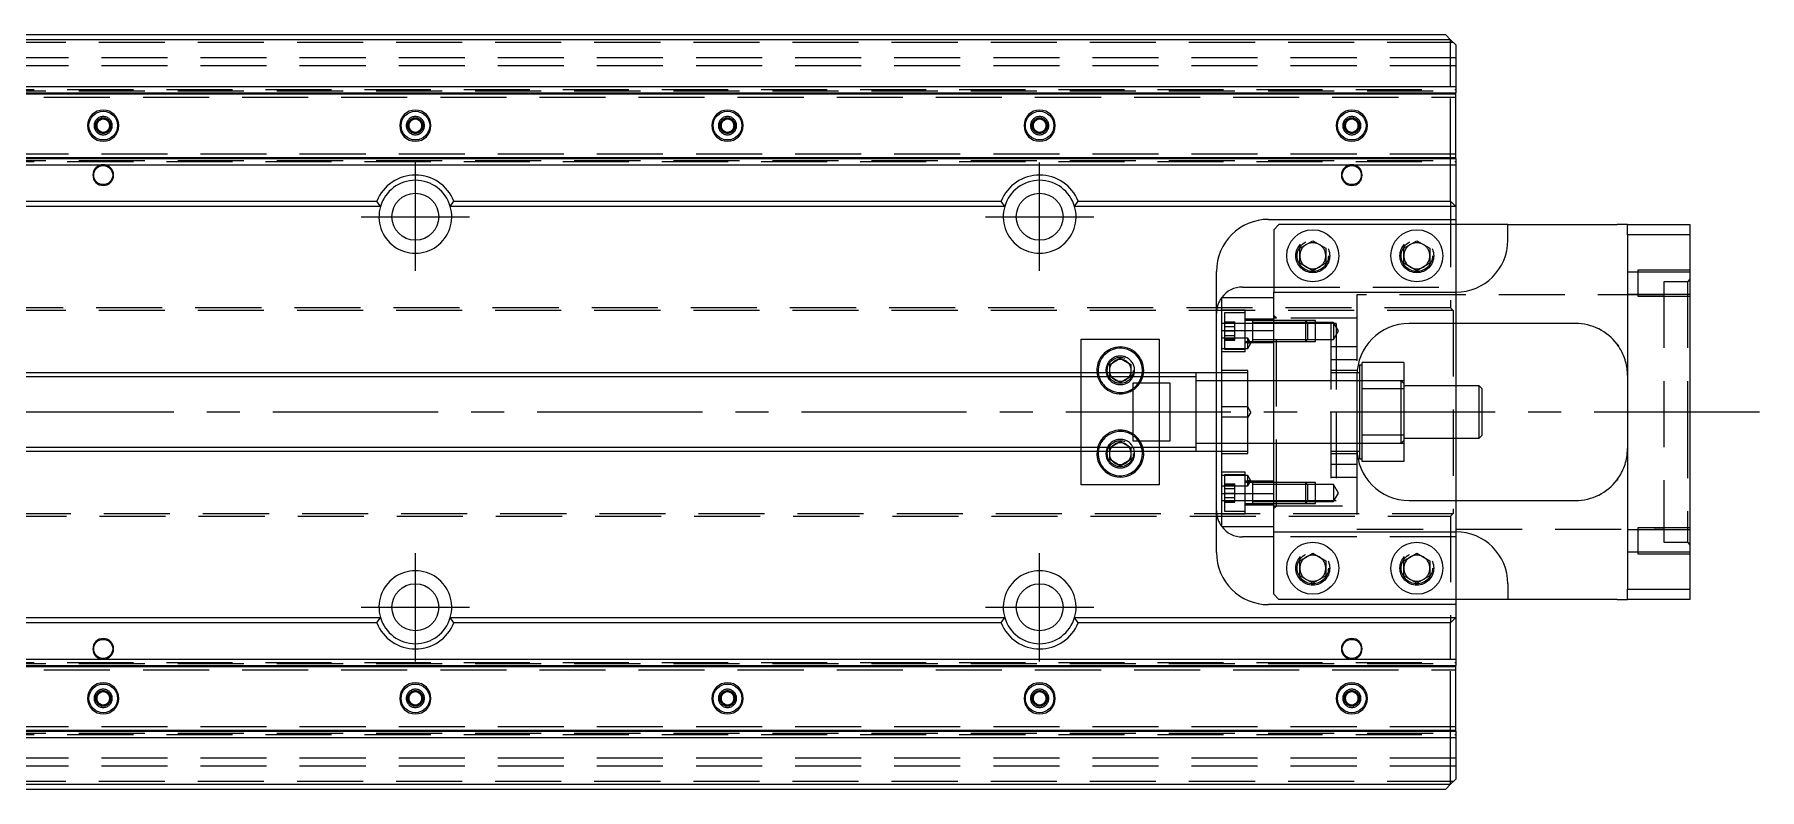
# Model space of a CAD drawing. Extents: x -15 to 1006, y -334 to 81.
# Drawn here: x 486.8 to 818.4, y -72.5 to 72.5 of the extents above; entities that cross this region are included whole.
import ezdxf

# ---------------------------------------------------------------- set-up
doc = ezdxf.new("R2010")
doc.units = 0
doc.linetypes.add('CENTER', pattern=[50.8, 31.75, -6.35, 6.35, -6.35])
doc.linetypes.add('DASHED', pattern=[19.05, 12.7, -6.35])
doc.layers.get('0').update_dxf_attribs({"linetype": 'CONTINUOUS'})
doc.layers.add('CENTER', color=1, linetype='CENTER')

msp = doc.modelspace()

# ---------------------------------------------------------------- linework, layer by layer
at = {"color": 3, "linetype": 'DASHED'}
for p, q in [((759.5, 71), (442.5, 71)), ((760, 68), (0, 68)), ((760, 66.5), (0, 66.5)), ((0, 61.7), (760, 61.7)), ((450.5, 61.26), (760, 61.26)), ((450.5, 60.5), (760, 60.5)), ((455, 61.91), (760, 61.91)), ((759, 47.5), (759, 62.5)), ((498.5, 55), (498.52, 55.22)), ((558.5, 55), (558.52, 55.22)), ((618.5, 55), (618.52, 55.22)), ((678.5, 55), (678.52, 55.22)), ((738.5, 55), (738.52, 55.22)), ((0, 48.3), (760, 48.3)), ((760, 49.5), (450.5, 49.5)), ((450.5, 48.74), (760, 48.74)), ((455, 48.09), (760, 48.09)), ((759, 40.5), (759, 20)), ((760, 36), (760, 24)), ((729.5, 30), (729.52, 30.35)), ((749.5, 30), (749.52, 30.35)), ((795, 26.85), (793, 26.85)), ((805, 27.25), (795, 27.25)), ((795, 27.25), (795, 22.25)), ((805, 26.85), (795, 26.85)), ((725, 24), (760, 24)), ((760, 24), (760, 23)), ((804.5, 25), (800, 25)), ((800, 25), (800, -25)), ((805, 25.5), (804.5, 25)), ((804.5, 25), (804.5, 0)), ((759, 20), (61.14, 20)), ((725, 15.65), (725, 22)), ((741, 22.5), (741, 7)), ((800, 22.5), (741, 22.5)), ((759.5, 19.5), (759, 20)), ((760, 23), (760, 17)), ((793, 22.65), (795, 22.65)), ((795, 22.65), (805, 22.65)), ((795, 22.25), (805, 22.25)), ((759.5, 19.5), (61.97, 19.5)), ((719.5, 19.56), (715, 19.56)), ((715.5, 17), (715, 17)), ((719.5, 19.06), (715.5, 19.06)), ((715.5, 19.06), (715.5, 15.56)), ((715.5, 17.29), (717.5, 17.29)), ((715.5, 17.06), (717.5, 17.06)), ((719.5, 17), (715.5, 17)), ((717.5, 16.42), (717.5, 17.29)), ((719.5, 11.56), (719.5, 19.56)), ((725, 17.81), (719.5, 17.81)), ((720.9, 17.56), (719.5, 17.56)), ((720.9, 17), (719.5, 17)), ((720.9, 17.56), (720.89, 17.56)), ((725, 17.56), (720.9, 17.56)), ((720.9, 17.56), (720.9, 17.56)), ((720.9, 17.56), (720.9, 16.97)), ((720.9, 17.56), (720.9, 13.56)), ((725, 17.21), (720.9, 17.21)), ((725, 17), (720.9, 17)), ((720.9, 16.97), (720.9, 15.7)), ((725.5, 18), (725, 18.5)), ((725.5, 18), (725, 18)), ((731.15, 17.56), (725, 17.56)), ((731.15, 17.56), (725, 17.56)), ((731.5, 17.21), (725, 17.21)), ((731.5, 17), (725, 17)), ((741, 18), (725.5, 18)), ((725.5, -18), (725.5, 18)), ((731.5, 17.21), (731.15, 17.56)), ((733, 17.56), (731.15, 17.56)), ((731.15, 15.56), (731.15, 17.56)), ((733, 17.21), (731.5, 17.21)), ((731.5, 17.21), (731.5, 15.56)), ((733, 17), (731.5, 17)), ((733, 13.56), (733, 17.56)), ((736.5, 17.21), (733, 17.21)), ((736, 17), (733, 17)), ((737, 17), (736, 17)), ((736, 17), (736, 0)), ((737.45, 15.56), (736.5, 17.21)), ((736.5, 17.21), (736.5, 15.56)), ((737, 17), (737, 0)), ((759.5, 19.5), (759.5, -19.5)), ((720, 14.2), (715, 14.2)), ((715.5, 16.42), (717.5, 16.42)), ((715.5, 15.56), (715.5, 12.06)), ((715.5, 15.56), (717.5, 15.56)), ((715.5, 14.69), (717.5, 14.69)), ((715.5, 14.06), (717.5, 14.06)), ((715.5, 13.82), (717.5, 13.82)), ((717.5, 14.69), (717.5, 16.42)), ((717.5, 13.82), (717.5, 14.69)), ((719.5, 13.56), (720.9, 13.56)), ((725, 13.31), (719.5, 13.31)), ((720.6, 13.2), (720, 14.2)), ((720, 13.2), (720, 14.2)), ((720.89, 13.56), (720.9, 13.56)), ((720.9, 15.7), (720.9, 15.42)), ((720.9, 15.42), (720.9, 14.14)), ((720.9, 14.14), (720.9, 13.56)), ((720.9, 13.91), (725, 13.91)), ((720.9, 13.56), (725, 13.56)), ((720.9, 13.56), (720.9, 13.56)), ((725, 13.91), (731.5, 13.91)), ((725, 13.56), (731.15, 13.56)), ((725, 13.56), (731.15, 13.56)), ((731.15, 13.56), (731.15, 15.56)), ((731.15, 13.56), (731.5, 13.91)), ((731.15, 13.56), (733, 13.56)), ((731.5, 15.56), (731.5, 13.91)), ((731.5, 13.91), (733, 13.91)), ((733, 13.91), (736.5, 13.91)), ((736.5, 13.91), (737.45, 15.56)), ((736.5, 15.56), (736.5, 13.91)), ((715, 12.2), (720, 12.2)), ((719.5, 11.56), (715, 11.56)), ((715.5, 12.06), (719.5, 12.06)), ((720.6, 13.2), (720, 13.2)), ((720, 12.2), (720.6, 13.2)), ((720.6, 13.2), (720, 13.2)), ((720, 12.2), (720, 13.2)), ((737, 12.5), (736, 12.5)), ((741, 10), (736, 10)), ((741, 12.5), (737, 12.5)), ((791, 13), (791.25, 12.64)), ((688, 2.5), (688, 7.5)), ((693.5, 6.85), (693.5, 7.5)), ((695.5, 5.69), (693.5, 6.85)), ((697.5, 6.85), (695.5, 5.69)), ((697.5, 7.5), (697.5, 6.85)), ((703, 7.5), (703, 2.5)), ((714, 6), (714, 7.5)), ((720, 8), (715, 8)), ((720, 7.5), (715, 7.5)), ((720, 1), (720, 8)), ((741, 8), (736, 8)), ((741, 7.5), (736, 7.5)), ((741.01, 7.5), (741, 7.5)), ((715, 6), (710, 6)), ((714, -6), (714, 6)), ((720, 6), (715, 6)), ((725, 6), (720, 6)), ((736, 6), (725, 6)), ((741, 6), (736, 6)), ((741.5, 6), (741, 6)), ((742, 6), (741.5, 6)), ((749.5, 6), (742, 6)), ((750, 6), (749.5, 6)), ((750, 5.5), (749.5, 6)), ((749.5, -6), (749.5, 6)), ((760, 5), (760, -5)), ((688, -2.5), (688, 2.5)), ((703, 2.5), (703, -2.5)), ((720, 1), (715, 1)), ((720.6, 0), (720, 1)), ((720, -1), (720, 1)), ((720.6, 0), (720, -1)), ((736, 0), (736, -17)), ((737, 0), (737, -17)), ((804.5, 0), (804.5, -25)), ((688, -7.5), (688, -2.5)), ((703, -2.5), (703, -7.5)), ((720, -1), (715, -1)), ((720, -8), (720, -1)), ((693.5, -6.85), (695.5, -5.69)), ((695.5, -5.69), (697.5, -6.85)), ((710, -6), (715, -6)), ((714, -7.5), (714, -6)), ((715, -6), (720, -6)), ((720, -6), (725, -6)), ((725, -6), (736, -6)), ((736, -6), (741, -6)), ((741, -6), (741.5, -6)), ((741.5, -6), (742, -6)), ((742, -6), (749.5, -6)), ((749.5, -6), (750, -5.5)), ((749.5, -6), (750, -6)), ((693.5, -7.5), (693.5, -6.85)), ((697.5, -6.85), (697.5, -7.5)), ((715, -7.5), (720, -7.5)), ((715, -8), (720, -8)), ((736, -7.5), (741, -7.5)), ((736, -8), (741, -8)), ((741, -7), (741, -22.5)), ((741, -7.5), (741.01, -7.5)), ((719.5, -11.56), (715, -11.56)), ((720, -12.2), (715, -12.2)), ((719.5, -12.06), (715.5, -12.06)), ((715.5, -12.06), (715.5, -19.06)), ((719.5, -15.56), (719.5, -11.56)), ((720.6, -13.2), (720, -12.2)), ((720, -13.2), (720, -12.2)), ((720.6, -13.2), (720, -13.2)), ((720, -14.2), (720.6, -13.2)), ((720.6, -13.2), (720, -13.2)), ((720, -14.2), (720, -13.2)), ((736, -10), (741, -10)), ((736, -12.5), (737, -12.5)), ((737, -12.5), (741, -12.5)), ((791.14, -12.81), (790.87, -13.17)), ((715, -14.2), (720, -14.2)), ((715.5, -13.82), (717.5, -13.82)), ((715.5, -14.06), (717.5, -14.06)), ((715.5, -14.69), (717.5, -14.69)), ((715.5, -15.56), (717.5, -15.56)), ((715.5, -16.42), (717.5, -16.42)), ((717.5, -14.06), (717.5, -13.82)), ((717.5, -15.56), (717.5, -14.06)), ((717.5, -17.06), (717.5, -15.56)), ((725, -13.31), (719.5, -13.31)), ((720.9, -13.56), (719.5, -13.56)), ((719.5, -19.56), (719.5, -15.56)), ((720.9, -13.56), (720.89, -13.56)), ((720.9, -13.56), (720.9, -17.56)), ((725, -13.56), (720.9, -13.56)), ((720.9, -13.56), (720.9, -13.56)), ((725, -13.91), (720.9, -13.91)), ((731.15, -13.56), (725, -13.56)), ((731.15, -13.56), (725, -13.56)), ((731.5, -13.91), (725, -13.91)), ((725, -22), (725, -15.65)), ((731.5, -13.91), (731.15, -13.56)), ((733, -13.56), (731.15, -13.56)), ((731.15, -17.56), (731.15, -13.56)), ((733, -13.91), (731.5, -13.91)), ((731.5, -13.91), (731.5, -17.21)), ((733, -17.56), (733, -13.56)), ((736.5, -13.91), (733, -13.91)), ((737.45, -15.56), (736.5, -13.91)), ((736.5, -13.91), (736.5, -17.21)), ((736.5, -17.21), (737.45, -15.56)), ((61.97, -19.5), (759.5, -19.5)), ((715, -17), (715.5, -17)), ((715, -19.56), (719.5, -19.56)), ((715.5, -17), (719.5, -17)), ((715.5, -17.06), (717.5, -17.06)), ((715.5, -17.29), (717.5, -17.29)), ((715.5, -19.06), (719.5, -19.06)), ((717.5, -17.29), (717.5, -17.06)), ((719.5, -17), (720.9, -17)), ((719.5, -17.56), (720.9, -17.56)), ((719.5, -17.81), (725, -17.81)), ((720.89, -17.56), (720.9, -17.56)), ((720.9, -17), (725, -17)), ((720.9, -17.21), (725, -17.21)), ((720.9, -17.56), (725, -17.56)), ((720.9, -17.56), (720.9, -17.56)), ((725, -17), (731.5, -17)), ((725, -17.21), (731.5, -17.21)), ((725, -17.56), (731.15, -17.56)), ((725, -17.56), (731.15, -17.56)), ((725, -18.5), (725.5, -18)), ((725, -18), (725.5, -18)), ((725.5, -18), (741, -18)), ((731.15, -17.56), (731.5, -17.21)), ((731.15, -17.56), (733, -17.56)), ((731.5, -17), (733, -17)), ((731.5, -17.21), (733, -17.21)), ((733, -17), (736, -17)), ((733, -17.21), (736.5, -17.21)), ((736, -17), (737, -17)), ((759, -20), (759.5, -19.5)), ((760, -17), (760, -23)), ((61.14, -20), (759, -20)), ((741, -22.5), (800, -22.5)), ((759, -20), (759, -40.5)), ((760, -23), (760, -24)), ((795, -22.65), (793, -22.65)), ((805, -22.25), (795, -22.25)), ((795, -22.25), (795, -27.25)), ((805, -22.65), (795, -22.65)), ((760, -24), (725, -24)), ((760, -24), (760, -36)), ((800, -25), (804.5, -25)), ((804.5, -25), (805, -25.5)), ((729.5, -30), (729.51, -29.71)), ((749.5, -30), (749.51, -29.71)), ((793, -26.85), (795, -26.85)), ((795, -26.85), (805, -26.85)), ((795, -27.25), (805, -27.25)), ((0, -48.3), (760, -48.3)), ((450.5, -48.74), (760, -48.74)), ((450.5, -49.5), (760, -49.5)), ((455, -48.09), (760, -48.09)), ((759, -62.5), (759, -47.5)), ((498.5, -55), (498.52, -54.75)), ((558.5, -55), (558.52, -54.75)), ((618.5, -55), (618.52, -54.75)), ((678.5, -55), (678.52, -54.75)), ((738.5, -55), (738.52, -54.75)), ((0, -61.7), (760, -61.7)), ((760, -60.5), (450.5, -60.5)), ((450.5, -61.26), (760, -61.26)), ((455, -61.91), (760, -61.91)), ((760, -66.5), (0, -66.5)), ((760, -68), (0, -68)), ((759.5, -71), (442.5, -71))]:
    msp.add_line(p, q, dxfattribs=at)
at = {"color": 7, "linetype": 'CONTINUOUS'}
for p, q in [((455, 72.5), (758, 72.5)), ((759, 71.5), (455, 71.5)), ((759, 71.5), (758, 72.5)), ((760, 70.5), (759, 71.5)), ((759, 62.5), (759, 71.5)), ((760, 70.5), (760, 62.5)), ((455, 62.5), (760, 62.5)), ((455, 61.32), (760, 61.32)), ((455, 61.1), (760, 61.1)), ((760, 62.5), (760, 61.32)), ((760, 61.1), (760, 61.32)), ((760, 48.9), (760, 61.1)), ((498.75, 55.72), (500, 56.44)), ((500, 56.44), (501.25, 55.72)), ((558.75, 55.72), (560, 56.44)), ((560, 56.44), (561.25, 55.72)), ((618.75, 55.72), (620, 56.44)), ((620, 56.44), (621.25, 55.72)), ((678.75, 55.72), (680, 56.44)), ((680, 56.44), (681.25, 55.72)), ((738.75, 55.72), (740, 56.44)), ((740, 56.44), (741.25, 55.72)), ((498.75, 54.28), (498.75, 55.72)), ((500, 53.56), (498.75, 54.28)), ((501.25, 54.28), (500, 53.56)), ((501.25, 55.72), (501.25, 54.28)), ((558.75, 54.28), (558.75, 55.72)), ((560, 53.56), (558.75, 54.28)), ((561.25, 54.28), (560, 53.56)), ((561.25, 55.72), (561.25, 54.28)), ((618.75, 54.28), (618.75, 55.72)), ((620, 53.56), (618.75, 54.28)), ((621.25, 54.28), (620, 53.56)), ((621.25, 55.72), (621.25, 54.28)), ((678.75, 54.28), (678.75, 55.72)), ((680, 53.56), (678.75, 54.28)), ((681.25, 54.28), (680, 53.56)), ((681.25, 55.72), (681.25, 54.28)), ((738.75, 54.28), (738.75, 55.72)), ((740, 53.56), (738.75, 54.28)), ((741.25, 54.28), (740, 53.56)), ((741.25, 55.72), (741.25, 54.28)), ((455, 48.9), (760, 48.9)), ((455, 48.68), (760, 48.68)), ((455, 47.5), (760, 47.5)), ((759, 40.5), (759, 47.5)), ((760, 48.68), (760, 48.9)), ((760, 48.68), (760, 47.5)), ((760, 47.5), (760, 39.5)), ((455, 40.5), (552.58, 40.5)), ((553.29, 39.5), (552.58, 40.5)), ((566.71, 39.5), (567.42, 40.5)), ((567.42, 40.5), (672.58, 40.5)), ((673.29, 39.5), (672.58, 40.5)), ((686.71, 39.5), (687.42, 40.5)), ((687.42, 40.5), (759, 40.5)), ((759, 40.5), (760, 39.5)), ((553.29, 39.5), (455, 39.5)), ((673.29, 39.5), (566.71, 39.5)), ((760, 39.5), (686.71, 39.5)), ((724, 37), (760, 37)), ((760, 39.5), (760, 37)), ((760, 37), (760, 36)), ((726, 36), (725, 35)), ((725, 35), (725, 23)), ((770, 36), (726, 36)), ((770, 36), (791, 36)), ((770, 33), (770, 36)), ((793, 36), (791, 36)), ((793, 34), (793, 36)), ((793, 36), (805, 36)), ((793, 34), (793, -34)), ((805, 34), (793, 34)), ((805, 36), (805, 34)), ((805, 34), (805, -34)), ((730, 31.44), (732.5, 32.89)), ((730, 28.56), (730, 31.44)), ((732.5, 32.89), (735, 31.44)), ((735, 31.44), (735, 28.56)), ((750, 31.44), (752.5, 32.89)), ((750, 28.56), (750, 31.44)), ((752.5, 32.89), (755, 31.44)), ((755, 31.44), (755, 28.56)), ((714, 7.5), (714, 27)), ((732.5, 27.11), (730, 28.56)), ((735, 28.56), (732.5, 27.11)), ((752.5, 27.11), (750, 28.56)), ((755, 28.56), (752.5, 27.11)), ((719, 24), (725, 24)), ((715, 15.65), (715, 22)), ((715, 22), (725, 22)), ((725, 23), (760, 23)), ((725, 15.65), (725, 23)), ((783, 17), (751, 17)), ((760, 17), (760, 5)), ((688, 7.5), (688, 14)), ((688, 14), (703, 14)), ((703, 14), (703, 7.5)), ((715, -15.65), (715, 15.65)), ((715, 15.65), (725, 15.65)), ((725, -15.65), (725, 15.65)), ((725, -15.65), (725, 15.65)), ((693.5, 9.15), (695.5, 10.31)), ((695.5, 10.31), (697.5, 9.15)), ((791.1, 12.87), (791, 13)), ((791.19, 12.74), (791.1, 12.87)), ((791.28, 12.61), (791.19, 12.74)), ((791.37, 12.47), (791.28, 12.61)), ((791.54, 12.21), (791.37, 12.47)), ((791.69, 11.95), (791.54, 12.21)), ((791.84, 11.68), (791.69, 11.95)), ((791.97, 11.42), (791.84, 11.68)), ((792.13, 11.08), (791.97, 11.42)), ((792.28, 10.73), (792.13, 11.08)), ((792.41, 10.39), (792.28, 10.73)), ((792.52, 10.05), (792.41, 10.39)), ((792.63, 9.7), (792.52, 10.05)), ((710, 7.5), (455, 7.5)), ((693.5, 7.5), (693.5, 9.15)), ((697.5, 9.15), (697.5, 7.5)), ((715, 7.5), (710, 7.5)), ((710, 7.5), (710, -7.5)), ((710, 7.5), (710, -7.5)), ((741, 7), (741, -7)), ((741.5, 7.5), (741.01, 7.5)), ((741.75, 9), (741.5, 9)), ((741.5, 9), (741.5, 0)), ((750, 9.5), (742, 9.5)), ((742, 4.47), (742, 9.5)), ((750, 9.5), (750, 4.47)), ((792.72, 9.36), (792.63, 9.7)), ((792.8, 9.01), (792.72, 9.36)), ((792.86, 8.67), (792.8, 9.01)), ((792.91, 8.35), (792.86, 8.67)), ((792.95, 8.03), (792.91, 8.35)), ((792.98, 7.7), (792.95, 8.03)), ((792.99, 7.37), (792.98, 7.7)), ((793, 7.02), (792.99, 7.37)), ((793, 7), (793, 7.02)), ((698, -5.59), (698, 5.59)), ((698, 5.59), (705, 5.59)), ((705, 5.59), (705, -5.59)), ((750, 4.47), (742, 4.47)), ((742, -4.47), (742, 4.47)), ((764.5, 5), (750, 5)), ((750, 4.47), (750, -4.47)), ((765, 4.5), (764.5, 5)), ((764.5, -5), (764.5, 5)), ((765, 4.5), (765, -4.5)), ((741.5, 0), (741.5, -9)), ((705, -5.59), (698, -5.59)), ((750, -4.47), (742, -4.47)), ((742, -9.5), (742, -4.47)), ((750, -4.47), (750, -9.5)), ((750, -5), (764.5, -5)), ((760, -5), (760, -17)), ((764.5, -5), (765, -4.5)), ((455, -7.5), (710, -7.5)), ((688, -14), (688, -7.5)), ((693.5, -9.15), (693.5, -7.5)), ((695.5, -10.31), (693.5, -9.15)), ((697.5, -9.15), (695.5, -10.31)), ((697.5, -7.5), (697.5, -9.15)), ((703, -7.5), (703, -14)), ((710, -7.5), (715, -7.5)), ((714, -27), (714, -7.5)), ((741.01, -7.5), (741.5, -7.5)), ((741.5, -9), (741.75, -9)), ((750, -9.5), (742, -9.5)), ((792.52, -10.07), (792.62, -9.72)), ((792.62, -9.72), (792.71, -9.37)), ((792.71, -9.37), (792.79, -9.02)), ((792.79, -9.02), (792.86, -8.67)), ((792.86, -8.67), (792.92, -8.26)), ((792.92, -8.26), (792.96, -7.84)), ((792.96, -7.84), (792.99, -7.43)), ((792.99, -7.43), (793, -7.02)), ((793, -7.02), (793, -7)), ((791, -13), (791.09, -12.87)), ((791.09, -12.87), (791.19, -12.74)), ((791.19, -12.74), (791.35, -12.5)), ((791.35, -12.5), (791.51, -12.26)), ((791.51, -12.26), (791.63, -12.04)), ((791.63, -12.04), (791.76, -11.83)), ((791.76, -11.83), (791.87, -11.62)), ((791.87, -11.62), (791.97, -11.42)), ((791.97, -11.42), (792.13, -11.08)), ((792.13, -11.08), (792.27, -10.75)), ((792.27, -10.75), (792.4, -10.41)), ((792.4, -10.41), (792.52, -10.07)), ((703, -14), (688, -14)), ((715, -15.65), (725, -15.65)), ((715, -22), (715, -15.65)), ((725, -23), (725, -15.65)), ((751, -17), (783, -17)), ((715, -22), (725, -22)), ((725, -35), (725, -23)), ((725, -23), (760, -23)), ((725, -24), (719, -24)), ((730, -28.56), (732.5, -27.11)), ((730, -31.44), (730, -28.56)), ((732.5, -27.11), (735, -28.56)), ((735, -28.56), (735, -31.44)), ((750, -28.56), (752.5, -27.11)), ((750, -31.44), (750, -28.56)), ((752.5, -27.11), (755, -28.56)), ((755, -28.56), (755, -31.44)), ((732.5, -32.89), (730, -31.44)), ((735, -31.44), (732.5, -32.89)), ((752.5, -32.89), (750, -31.44)), ((755, -31.44), (752.5, -32.89)), ((770, -33), (770, -36)), ((725, -35), (726, -36)), ((770, -36), (726, -36)), ((760, -36), (760, -37)), ((791, -36), (770, -36)), ((791, -36), (793, -36)), ((793, -36), (793, -34)), ((793, -34), (805, -34)), ((805, -36), (793, -36)), ((805, -34), (805, -36)), ((455, -39.5), (553.29, -39.5)), ((552.58, -40.5), (553.29, -39.5)), ((566.71, -39.5), (673.29, -39.5)), ((567.42, -40.5), (566.71, -39.5)), ((672.58, -40.5), (673.29, -39.5)), ((686.71, -39.5), (760, -39.5)), ((687.42, -40.5), (686.71, -39.5)), ((760, -37), (724, -37)), ((760, -39.5), (759, -40.5)), ((760, -37), (760, -39.5)), ((760, -39.5), (760, -47.5)), ((552.58, -40.5), (455, -40.5)), ((672.58, -40.5), (567.42, -40.5)), ((759, -40.5), (687.42, -40.5)), ((759, -47.5), (759, -40.5)), ((455, -47.5), (760, -47.5)), ((455, -48.68), (760, -48.68)), ((455, -48.9), (760, -48.9)), ((760, -47.5), (760, -48.68)), ((760, -48.9), (760, -48.68)), ((760, -61.1), (760, -48.9)), ((498.75, -54.28), (500, -53.56)), ((498.75, -55.72), (498.75, -54.28)), ((500, -56.44), (498.75, -55.72)), ((500, -53.56), (501.25, -54.28)), ((501.25, -55.72), (500, -56.44)), ((501.25, -54.28), (501.25, -55.72)), ((558.75, -54.28), (560, -53.56)), ((558.75, -55.72), (558.75, -54.28)), ((560, -56.44), (558.75, -55.72)), ((560, -53.56), (561.25, -54.28)), ((561.25, -55.72), (560, -56.44)), ((561.25, -54.28), (561.25, -55.72)), ((618.75, -54.28), (620, -53.56)), ((618.75, -55.72), (618.75, -54.28)), ((620, -56.44), (618.75, -55.72)), ((620, -53.56), (621.25, -54.28)), ((621.25, -55.72), (620, -56.44)), ((621.25, -54.28), (621.25, -55.72)), ((678.75, -54.28), (680, -53.56)), ((678.75, -55.72), (678.75, -54.28)), ((680, -56.44), (678.75, -55.72)), ((680, -53.56), (681.25, -54.28)), ((681.25, -55.72), (680, -56.44)), ((681.25, -54.28), (681.25, -55.72)), ((738.75, -54.28), (740, -53.56)), ((738.75, -55.72), (738.75, -54.28)), ((740, -56.44), (738.75, -55.72)), ((740, -53.56), (741.25, -54.28)), ((741.25, -55.72), (740, -56.44)), ((741.25, -54.28), (741.25, -55.72)), ((455, -61.1), (760, -61.1)), ((455, -61.32), (760, -61.32)), ((455, -62.5), (760, -62.5)), ((759, -71.5), (759, -62.5)), ((760, -61.32), (760, -61.1)), ((760, -61.32), (760, -62.5)), ((760, -62.5), (760, -70.5)), ((455, -71.5), (759, -71.5)), ((758, -72.5), (455, -72.5)), ((758, -72.5), (759, -71.5)), ((759, -71.5), (760, -70.5))]:
    msp.add_line(p, q, dxfattribs=at)
at = {"color": 3, "linetype": 'CONTINUOUS'}
for p, q in [((710, 6.75), (455, 6.75)), ((455, -6.75), (710, -6.75))]:
    msp.add_line(p, q, dxfattribs=at)
at = {"color": 7, "linetype": 'CONTINUOUS'}
for centre, radius in [((500, 55), 2.75), ((560, 55), 2.75), ((620, 55), 2.75), ((680, 55), 2.75), ((740, 55), 2.75), ((560, 37.5), 4.5), ((680, 37.5), 4.5), ((732.5, 30), 5), ((752.5, 30), 5), ((732.5, -30), 5), ((752.5, -30), 5), ((560, -37.5), 4.5), ((680, -37.5), 4.5), ((500, -55), 2.75), ((560, -55), 2.75), ((620, -55), 2.75), ((680, -55), 2.75), ((740, -55), 2.75)]:
    msp.add_circle(centre, radius, dxfattribs=at)
at = {"color": 3, "linetype": 'DASHED'}
for centre, radius in [((500, 55), 1.5), ((560, 55), 1.5), ((620, 55), 1.5), ((680, 55), 1.5), ((740, 55), 1.5), ((732.5, 30), 3.25), ((752.5, 30), 3.25), ((732.5, 30), 3), ((752.5, 30), 3), ((695.5, 8), 2.5), ((695.5, -8), 2.5), ((732.5, -30), 3.25), ((732.5, -30), 3), ((752.5, -30), 3.25), ((752.5, -30), 3), ((500, -55), 1.5), ((560, -55), 1.5), ((620, -55), 1.5), ((680, -55), 1.5), ((740, -55), 1.5)]:
    msp.add_circle(centre, radius, dxfattribs=at)
at = {"color": 3, "linetype": 'CONTINUOUS'}
for centre in [(500, 45.5), (740, 45.5), (500, -45.5), (740, -45.5)]:
    msp.add_circle(centre, 1.83, dxfattribs=at)
at = {"color": 7, "linetype": 'CONTINUOUS'}
for centre, radius, start, end in [((500, 55), 3, 0, 180), ((560, 55), 3, 0, 180), ((620, 55), 3, 0, 180), ((680, 55), 3, 0, 180), ((740, 55), 3, 0, 180), ((500, 55), 3, 180, 0), ((560, 55), 3, 180, 0), ((620, 55), 3, 180, 0), ((680, 55), 3, 180, 0), ((740, 55), 3, 180, 0), ((500, 45.5), 2, 180, 90), ((500, 45.5), 2, 90, 180), ((740, 45.5), 2, 180, 90), ((740, 45.5), 2, 90, 180), ((560, 37.5), 8, 22.0243, 157.9757), ((560, 37.5), 7, 16.6015, 163.3985), ((680, 37.5), 8, 22.0243, 157.9757), ((680, 37.5), 7, 16.6015, 163.3985), ((560, 37.5), 7, 163.3985, 16.6015), ((680, 37.5), 7, 163.3985, 16.6015), ((724, 27), 10, 90, 180), ((760, 33), 10, 270, 0), ((719, 19), 5, 90, 143.1301), ((719, 19), 5, 143.1301, 180), ((751, 7), 10, 90, 180), ((783, 7), 10, 36.8699, 90), ((695.5, 8), 4.5, 90, 186.3794), ((695.5, 8), 4.25, 0, 186.7563), ((695.5, 8), 4.5, 353.6206, 90), ((695.5, 8), 4.25, 353.2437, 0), ((741.75, 9.25), 0.25, 270, 0), ((695.5, -8), 4.5, 173.6206, 6.3794), ((695.5, -8), 4.25, 173.2437, 0), ((695.5, -8), 4.25, 0, 6.7563), ((751, -7), 10, 180, 270), ((741.75, -9.25), 0.25, 0, 90), ((783, -7), 10, 270, 323.1301), ((719, -19), 5, 180, 216.8699), ((719, -19), 5, 216.8699, 270), ((760, -33), 10, 0, 90), ((724, -27), 10, 180, 270), ((560, -37.5), 7, 343.3985, 196.6015), ((680, -37.5), 7, 343.3985, 196.6015), ((560, -37.5), 7, 196.6015, 343.3985), ((680, -37.5), 7, 196.6015, 343.3985), ((560, -37.5), 8, 202.0243, 337.9757), ((680, -37.5), 8, 202.0243, 337.9757), ((500, -45.5), 2, 270, 180), ((500, -45.5), 2, 180, 270), ((740, -45.5), 2, 270, 180), ((740, -45.5), 2, 180, 270), ((500, -55), 3, 0, 180), ((560, -55), 3, 0, 180), ((620, -55), 3, 0, 180), ((680, -55), 3, 0, 180), ((740, -55), 3, 0, 180), ((500, -55), 3, 180, 0), ((560, -55), 3, 180, 0), ((620, -55), 3, 180, 0), ((680, -55), 3, 180, 0), ((740, -55), 3, 180, 0)]:
    msp.add_arc(centre, radius, start, end, dxfattribs=at)
at = {"color": 3, "linetype": 'DASHED'}
for centre, radius, start, end in [((500, 55), 1.75, 0, 180), ((560, 55), 1.75, 0, 180), ((620, 55), 1.75, 0, 180), ((680, 55), 1.75, 0, 180), ((740, 55), 1.75, 0, 180), ((500, 55), 1.75, 180, 0), ((500, 55), 1.25, 120, 180), ((500, 55), 1.25, 180, 240), ((500, 55), 1.25, 240, 300), ((500, 55), 1.25, 60, 120), ((500, 55), 1.25, 0, 60), ((500, 55), 1.25, 300, 0), ((560, 55), 1.75, 180, 0), ((560, 55), 1.25, 120, 180), ((560, 55), 1.25, 180, 240), ((560, 55), 1.25, 60, 120), ((560, 55), 1.25, 240, 300), ((560, 55), 1.25, 0, 60), ((560, 55), 1.25, 300, 0), ((620, 55), 1.75, 180, 0), ((620, 55), 1.25, 120, 180), ((620, 55), 1.25, 180, 240), ((620, 55), 1.25, 60, 120), ((620, 55), 1.25, 240, 300), ((620, 55), 1.25, 0, 60), ((620, 55), 1.25, 300, 0), ((680, 55), 1.75, 180, 0), ((680, 55), 1.25, 120, 180), ((680, 55), 1.25, 180, 240), ((680, 55), 1.25, 60, 120), ((680, 55), 1.25, 240, 300), ((680, 55), 1.25, 0, 60), ((680, 55), 1.25, 300, 0), ((740, 55), 1.75, 180, 0), ((740, 55), 1.25, 120, 180), ((740, 55), 1.25, 180, 240), ((740, 55), 1.25, 240, 300), ((740, 55), 1.25, 60, 120), ((740, 55), 1.25, 0, 60), ((740, 55), 1.25, 300, 0), ((732.5, 30), 2.5, 120, 180), ((732.5, 30), 2.5, 180, 240), ((732.5, 30), 2.5, 60, 120), ((732.5, 30), 2.5, 0, 60), ((732.5, 30), 2.5, 300, 0), ((752.5, 30), 2.5, 120, 180), ((752.5, 30), 2.5, 180, 240), ((752.5, 30), 2.5, 60, 120), ((752.5, 30), 2.5, 0, 60), ((752.5, 30), 2.5, 300, 0), ((732.5, 30), 2.5, 240, 300), ((752.5, 30), 2.5, 240, 300), ((695.5, 8), 2.75, 349.5243, 190.4757), ((695.5, 8), 2.1, 102.2472, 137.7528), ((695.5, 8), 2.1, 77.7528, 102.2472), ((695.5, 8), 2.1, 42.2472, 77.7528), ((695.5, 8), 4.5, 186.3794, 303.749), ((695.5, 8), 4.25, 186.7563, 306.0319), ((695.5, 8), 2.75, 190.4757, 270), ((695.5, 8), 2.1, 162.2472, 180), ((695.5, 8), 2.1, 180, 193.7741), ((695.5, 8), 2.1, 193.7741, 197.7528), ((695.5, 8), 2.1, 137.7528, 162.2472), ((695.5, 8), 2.1, 197.7528, 222.2472), ((695.5, 8), 2.75, 270, 349.5243), ((695.5, 8), 2.1, 17.7528, 42.2472), ((695.5, 8), 2.1, 317.7528, 342.2472), ((695.5, 8), 2.1, 346.2259, 17.7528), ((695.5, 8), 2.1, 342.2472, 346.2259), ((695.5, 8), 4.5, 303.749, 353.6206), ((695.5, 8), 4.25, 306.0319, 353.2437), ((695.5, 8), 2.1, 222.2472, 257.7528), ((695.5, 8), 2.1, 257.7528, 282.2472), ((695.5, 8), 2.1, 282.2472, 317.7528), ((695.5, -8), 4.5, 90, 173.6206), ((695.5, -8), 4.25, 53.9681, 173.2437), ((695.5, -8), 2.75, 10.4757, 169.5243), ((695.5, -8), 2.1, 137.7528, 162.2472), ((695.5, -8), 2.1, 102.2472, 137.7528), ((695.5, -8), 2.1, 77.7528, 102.2472), ((695.5, -8), 4.5, 56.251, 90), ((695.5, -8), 2.1, 42.2472, 77.7528), ((695.5, -8), 2.1, 17.7528, 42.2472), ((695.5, -8), 4.5, 6.3794, 56.251), ((695.5, -8), 4.25, 6.7563, 53.9681), ((695.5, -8), 2.75, 169.5243, 270), ((695.5, -8), 2.1, 166.2259, 180), ((695.5, -8), 2.1, 180, 197.7528), ((695.5, -8), 2.1, 162.2472, 166.2259), ((695.5, -8), 2.1, 197.7528, 222.2472), ((695.5, -8), 2.1, 222.2472, 257.7528), ((695.5, -8), 2.75, 270, 10.4757), ((695.5, -8), 2.1, 282.2472, 317.7528), ((695.5, -8), 2.1, 317.7528, 342.2472), ((695.5, -8), 2.1, 13.7741, 17.7528), ((695.5, -8), 2.1, 342.2472, 13.7741), ((695.5, -8), 2.1, 257.7528, 282.2472), ((732.5, -30), 2.5, 120, 180), ((732.5, -30), 2.5, 60, 120), ((732.5, -30), 2.5, 0, 60), ((752.5, -30), 2.5, 120, 180), ((752.5, -30), 2.5, 60, 120), ((752.5, -30), 2.5, 0, 60), ((732.5, -30), 2.5, 180, 240), ((732.5, -30), 2.5, 240, 300), ((732.5, -30), 2.5, 300, 0), ((752.5, -30), 2.5, 180, 240), ((752.5, -30), 2.5, 240, 300), ((752.5, -30), 2.5, 300, 0), ((500, -55), 1.75, 0, 180), ((500, -55), 1.75, 180, 0), ((500, -55), 1.25, 120, 180), ((500, -55), 1.25, 180, 240), ((500, -55), 1.25, 60, 120), ((500, -55), 1.25, 240, 300), ((500, -55), 1.25, 0, 60), ((500, -55), 1.25, 300, 0), ((560, -55), 1.75, 0, 180), ((560, -55), 1.75, 180, 0), ((560, -55), 1.25, 120, 180), ((560, -55), 1.25, 180, 240), ((560, -55), 1.25, 60, 120), ((560, -55), 1.25, 240, 300), ((560, -55), 1.25, 0, 60), ((560, -55), 1.25, 300, 0), ((620, -55), 1.75, 0, 180), ((620, -55), 1.75, 180, 0), ((620, -55), 1.25, 120, 180), ((620, -55), 1.25, 180, 240), ((620, -55), 1.25, 60, 120), ((620, -55), 1.25, 240, 300), ((620, -55), 1.25, 0, 60), ((620, -55), 1.25, 300, 0), ((680, -55), 1.75, 0, 180), ((680, -55), 1.75, 180, 0), ((680, -55), 1.25, 120, 180), ((680, -55), 1.25, 180, 240), ((680, -55), 1.25, 60, 120), ((680, -55), 1.25, 240, 300), ((680, -55), 1.25, 0, 60), ((680, -55), 1.25, 300, 0), ((740, -55), 1.75, 0, 180), ((740, -55), 1.75, 180, 0), ((740, -55), 1.25, 120, 180), ((740, -55), 1.25, 180, 240), ((740, -55), 1.25, 60, 120), ((740, -55), 1.25, 240, 300), ((740, -55), 1.25, 0, 60), ((740, -55), 1.25, 300, 0)]:
    msp.add_arc(centre, radius, start, end, dxfattribs=at)
at = {"layer": 'CENTER', "color": 1, "linetype": 'CENTER'}
for p, q in [((560, 27.1), (560, 47.9)), ((680, 27.1), (680, 47.9)), ((549.6, 37.5), (570.4, 37.5)), ((669.6, 37.5), (690.4, 37.5)), ((818.37, 0), (-15.28, 0)), ((560, -47.9), (560, -27.1)), ((680, -47.9), (680, -27.1)), ((549.6, -37.5), (570.4, -37.5)), ((669.6, -37.5), (690.4, -37.5))]:
    msp.add_line(p, q, dxfattribs=at)

doc.saveas('drawing.dxf')
